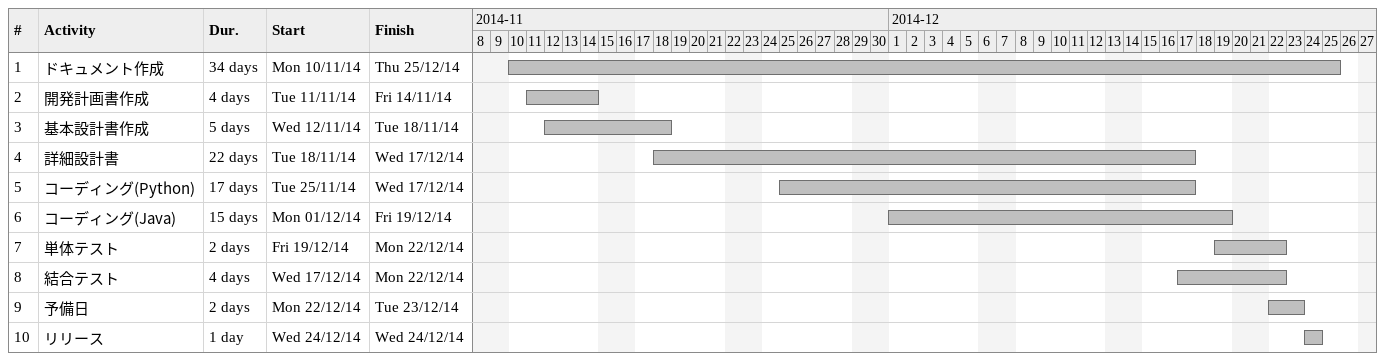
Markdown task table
| ID | Task | Duration | Start | Finish |
|---|---|---|---|---|
| 1 | ドキュメント作成 | 34d | 2014-11-10 | 2014-12-25 |
| 2 | 開発計画書作成 | 4d | 2014-11-11 | 2014-11-14 |
| 3 | 基本設計書作成 | 5d | 2014-11-12 | 2014-11-18 |
| 4 | 詳細設計書 | 22d | 2014-11-18 | 2014-12-17 |
| 5 | コーディング(Python) | 17d | 2014-11-25 | 2014-12-17 |
| 6 | コーディング(Java) | 15d | 2014-12-01 | 2014-12-19 |
| 7 | 単体テスト | 2d | 2014-12-19 | 2014-12-22 |
| 8 | 結合テスト | 4d | 2014-12-17 | 2014-12-22 |
| 9 | 予備日 | 2d | 2014-12-22 | 2014-12-23 |
| 10 | リリース | 1d | 2014-12-24 | 2014-12-24 |
